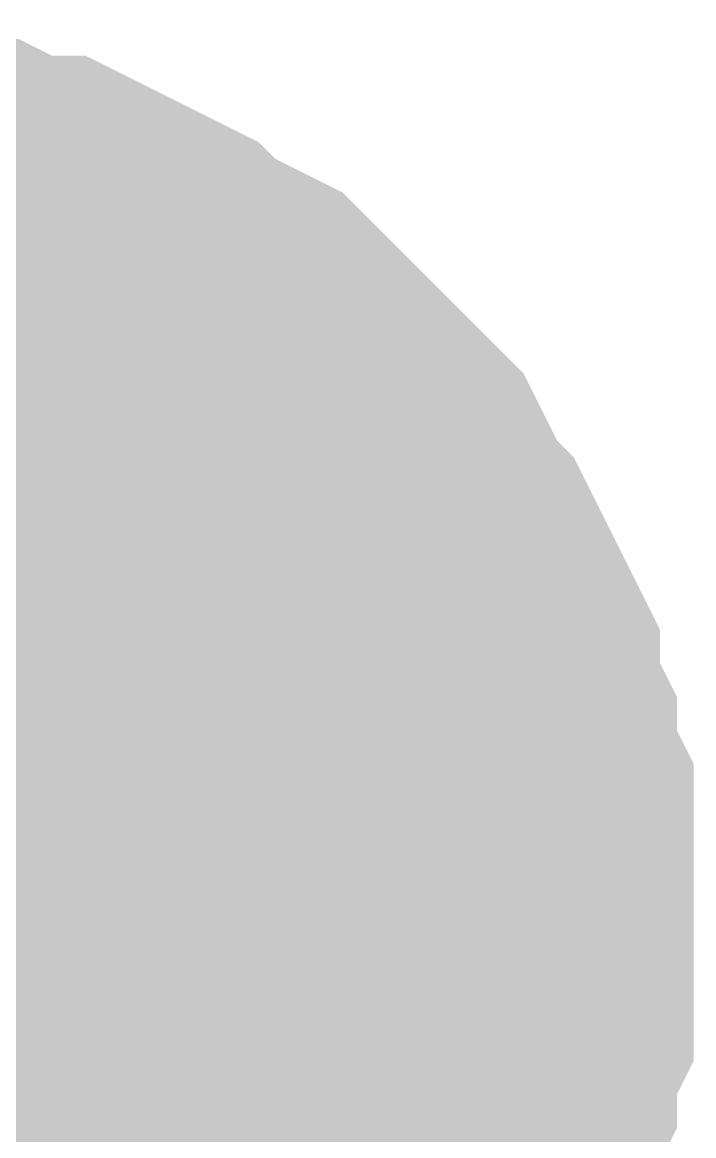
# Model space of a CAD drawing. Header units: inches. Extents: x 0 to 569, y 0 to 432.
# Drawn here: x 53.505 to 54.001, y 119.208 to 120.031 of the extents above; entities that cross this region are included whole.
import ezdxf

# ---------------------------------------------------------------- set-up
doc = ezdxf.new("R2010")
doc.units = ezdxf.units.IN
doc.layers.add('Sheet', color=255, linetype='Continuous')

msp = doc.modelspace()

# ---------------------------------------------------------------- linework, layer by layer
at = {"layer": 'Sheet'}
for points in [[(53.34248, 119.88105, 0.29972, 0.29972, 0), (53.36729, 119.88105, 0.29972, 0.29972, 0), (53.39209, 119.88105, 0.29972, 0.29972, 0), (53.41689, 119.88105, 0.29972, 0.29972, 0), (53.4417, 119.86865, 0.29972, 0.29972, 0), (53.4665, 119.86865, 0.29972, 0.29972, 0), (53.49131, 119.85625, 0.29972, 0.29972, 0), (53.51611, 119.85625, 0.29972, 0.29972, 0), (53.54092, 119.84385, 0.29972, 0.29972, 0), (53.56572, 119.83145, 0.29972, 0.29972, 0), (53.59053, 119.81904, 0.29972, 0.29972, 0), (53.60293, 119.80664, 0.29972, 0.29972, 0), (53.62773, 119.79424, 0.29972, 0.29972, 0), (53.65254, 119.78184, 0.29972, 0.29972, 0), (53.66494, 119.76943, 0.29972, 0.29972, 0), (53.68975, 119.74463, 0.29972, 0.29972, 0), (53.70215, 119.73223, 0.29972, 0.29972, 0), (53.71455, 119.71982, 0.29972, 0.29972, 0), (53.73936, 119.69502, 0.29972, 0.29972, 0), (53.75176, 119.68262, 0.29972, 0.29972, 0), (53.76416, 119.65781, 0.29972, 0.29972, 0), (53.77656, 119.63301, 0.29972, 0.29972, 0), (53.78896, 119.62061, 0.29972, 0.29972, 0), (53.80137, 119.5958, 0.29972, 0.29972, 0), (53.81377, 119.571, 0.29972, 0.29972, 0), (53.82617, 119.54619, 0.29972, 0.29972, 0), (53.82617, 119.52139, 0.29972, 0.29972, 0), (53.83857, 119.49658, 0.29972, 0.29972, 0), (53.83857, 119.47178, 0.29972, 0.29972, 0), (53.85098, 119.44697, 0.29972, 0.29972, 0), (53.85098, 119.42217, 0.29972, 0.29972, 0), (53.85098, 119.39736, 0.29972, 0.29972, 0), (53.85098, 119.37256, 0.29972, 0.29972, 0)], [(53.34248, 119.88105, 0.29972, 0.29972, 0), (53.36729, 119.88105, 0.29972, 0.29972, 0), (53.39209, 119.88105, 0.29972, 0.29972, 0), (53.41689, 119.88105, 0.29972, 0.29972, 0), (53.4417, 119.86865, 0.29972, 0.29972, 0), (53.4665, 119.86865, 0.29972, 0.29972, 0), (53.49131, 119.85625, 0.29972, 0.29972, 0), (53.51611, 119.85625, 0.29972, 0.29972, 0), (53.54092, 119.84385, 0.29972, 0.29972, 0), (53.56572, 119.83145, 0.29972, 0.29972, 0), (53.59053, 119.81904, 0.29972, 0.29972, 0), (53.60293, 119.80664, 0.29972, 0.29972, 0), (53.62773, 119.79424, 0.29972, 0.29972, 0), (53.65254, 119.78184, 0.29972, 0.29972, 0), (53.66494, 119.76943, 0.29972, 0.29972, 0), (53.68975, 119.74463, 0.29972, 0.29972, 0), (53.70215, 119.73223, 0.29972, 0.29972, 0), (53.71455, 119.71982, 0.29972, 0.29972, 0), (53.73936, 119.69502, 0.29972, 0.29972, 0), (53.75176, 119.68262, 0.29972, 0.29972, 0), (53.76416, 119.65781, 0.29972, 0.29972, 0), (53.77656, 119.63301, 0.29972, 0.29972, 0), (53.78896, 119.62061, 0.29972, 0.29972, 0), (53.80137, 119.5958, 0.29972, 0.29972, 0), (53.81377, 119.571, 0.29972, 0.29972, 0), (53.82617, 119.54619, 0.29972, 0.29972, 0), (53.82617, 119.52139, 0.29972, 0.29972, 0), (53.83857, 119.49658, 0.29972, 0.29972, 0), (53.83857, 119.47178, 0.29972, 0.29972, 0), (53.85098, 119.44697, 0.29972, 0.29972, 0), (53.85098, 119.42217, 0.29972, 0.29972, 0), (53.85098, 119.39736, 0.29972, 0.29972, 0), (53.85098, 119.37256, 0.29972, 0.29972, 0)], [(53.34248, 119.88105, 0.29972, 0.29972, 0), (53.36729, 119.88105, 0.29972, 0.29972, 0), (53.39209, 119.88105, 0.29972, 0.29972, 0), (53.41689, 119.88105, 0.29972, 0.29972, 0), (53.4417, 119.86865, 0.29972, 0.29972, 0), (53.4665, 119.86865, 0.29972, 0.29972, 0), (53.49131, 119.85625, 0.29972, 0.29972, 0), (53.51611, 119.85625, 0.29972, 0.29972, 0), (53.54092, 119.84385, 0.29972, 0.29972, 0), (53.56572, 119.83145, 0.29972, 0.29972, 0), (53.59053, 119.81904, 0.29972, 0.29972, 0), (53.60293, 119.80664, 0.29972, 0.29972, 0), (53.62773, 119.79424, 0.29972, 0.29972, 0), (53.65254, 119.78184, 0.29972, 0.29972, 0), (53.66494, 119.76943, 0.29972, 0.29972, 0), (53.68975, 119.74463, 0.29972, 0.29972, 0), (53.70215, 119.73223, 0.29972, 0.29972, 0), (53.71455, 119.71982, 0.29972, 0.29972, 0), (53.73936, 119.69502, 0.29972, 0.29972, 0), (53.75176, 119.68262, 0.29972, 0.29972, 0), (53.76416, 119.65781, 0.29972, 0.29972, 0), (53.77656, 119.63301, 0.29972, 0.29972, 0), (53.78896, 119.62061, 0.29972, 0.29972, 0), (53.80137, 119.5958, 0.29972, 0.29972, 0), (53.81377, 119.571, 0.29972, 0.29972, 0), (53.82617, 119.54619, 0.29972, 0.29972, 0), (53.82617, 119.52139, 0.29972, 0.29972, 0), (53.83857, 119.49658, 0.29972, 0.29972, 0), (53.83857, 119.47178, 0.29972, 0.29972, 0), (53.85098, 119.44697, 0.29972, 0.29972, 0), (53.85098, 119.42217, 0.29972, 0.29972, 0), (53.85098, 119.39736, 0.29972, 0.29972, 0), (53.85098, 119.37256, 0.29972, 0.29972, 0)], [(53.34248, 119.88105, 0.29972, 0.29972, 0), (53.36729, 119.88105, 0.29972, 0.29972, 0), (53.39209, 119.88105, 0.29972, 0.29972, 0), (53.41689, 119.88105, 0.29972, 0.29972, 0), (53.4417, 119.86865, 0.29972, 0.29972, 0), (53.4665, 119.86865, 0.29972, 0.29972, 0), (53.49131, 119.85625, 0.29972, 0.29972, 0), (53.51611, 119.85625, 0.29972, 0.29972, 0), (53.54092, 119.84385, 0.29972, 0.29972, 0), (53.56572, 119.83145, 0.29972, 0.29972, 0), (53.59053, 119.81904, 0.29972, 0.29972, 0), (53.60293, 119.80664, 0.29972, 0.29972, 0), (53.62773, 119.79424, 0.29972, 0.29972, 0), (53.65254, 119.78184, 0.29972, 0.29972, 0), (53.66494, 119.76943, 0.29972, 0.29972, 0), (53.68975, 119.74463, 0.29972, 0.29972, 0), (53.70215, 119.73223, 0.29972, 0.29972, 0), (53.71455, 119.71982, 0.29972, 0.29972, 0), (53.73936, 119.69502, 0.29972, 0.29972, 0), (53.75176, 119.68262, 0.29972, 0.29972, 0), (53.76416, 119.65781, 0.29972, 0.29972, 0), (53.77656, 119.63301, 0.29972, 0.29972, 0), (53.78896, 119.62061, 0.29972, 0.29972, 0), (53.80137, 119.5958, 0.29972, 0.29972, 0), (53.81377, 119.571, 0.29972, 0.29972, 0), (53.82617, 119.54619, 0.29972, 0.29972, 0), (53.82617, 119.52139, 0.29972, 0.29972, 0), (53.83857, 119.49658, 0.29972, 0.29972, 0), (53.83857, 119.47178, 0.29972, 0.29972, 0), (53.85098, 119.44697, 0.29972, 0.29972, 0), (53.85098, 119.42217, 0.29972, 0.29972, 0), (53.85098, 119.39736, 0.29972, 0.29972, 0), (53.85098, 119.37256, 0.29972, 0.29972, 0)], [(53.34248, 119.88105, 0.29972, 0.29972, 0), (53.36729, 119.88105, 0.29972, 0.29972, 0), (53.39209, 119.88105, 0.29972, 0.29972, 0), (53.41689, 119.88105, 0.29972, 0.29972, 0), (53.4417, 119.86865, 0.29972, 0.29972, 0), (53.4665, 119.86865, 0.29972, 0.29972, 0), (53.49131, 119.85625, 0.29972, 0.29972, 0), (53.51611, 119.85625, 0.29972, 0.29972, 0), (53.54092, 119.84385, 0.29972, 0.29972, 0), (53.56572, 119.83145, 0.29972, 0.29972, 0), (53.59053, 119.81904, 0.29972, 0.29972, 0), (53.60293, 119.80664, 0.29972, 0.29972, 0), (53.62773, 119.79424, 0.29972, 0.29972, 0), (53.65254, 119.78184, 0.29972, 0.29972, 0), (53.66494, 119.76943, 0.29972, 0.29972, 0), (53.68975, 119.74463, 0.29972, 0.29972, 0), (53.70215, 119.73223, 0.29972, 0.29972, 0), (53.71455, 119.71982, 0.29972, 0.29972, 0), (53.73936, 119.69502, 0.29972, 0.29972, 0), (53.75176, 119.68262, 0.29972, 0.29972, 0), (53.76416, 119.65781, 0.29972, 0.29972, 0), (53.77656, 119.63301, 0.29972, 0.29972, 0), (53.78896, 119.62061, 0.29972, 0.29972, 0), (53.80137, 119.5958, 0.29972, 0.29972, 0), (53.81377, 119.571, 0.29972, 0.29972, 0), (53.82617, 119.54619, 0.29972, 0.29972, 0), (53.82617, 119.52139, 0.29972, 0.29972, 0), (53.83857, 119.49658, 0.29972, 0.29972, 0), (53.83857, 119.47178, 0.29972, 0.29972, 0), (53.85098, 119.44697, 0.29972, 0.29972, 0), (53.85098, 119.42217, 0.29972, 0.29972, 0), (53.85098, 119.39736, 0.29972, 0.29972, 0), (53.85098, 119.37256, 0.29972, 0.29972, 0)], [(53.34248, 119.88105, 0.29972, 0.29972, 0), (53.36729, 119.88105, 0.29972, 0.29972, 0), (53.39209, 119.88105, 0.29972, 0.29972, 0), (53.41689, 119.88105, 0.29972, 0.29972, 0), (53.4417, 119.86865, 0.29972, 0.29972, 0), (53.4665, 119.86865, 0.29972, 0.29972, 0), (53.49131, 119.85625, 0.29972, 0.29972, 0), (53.51611, 119.85625, 0.29972, 0.29972, 0), (53.54092, 119.84385, 0.29972, 0.29972, 0), (53.56572, 119.83145, 0.29972, 0.29972, 0), (53.59053, 119.81904, 0.29972, 0.29972, 0), (53.60293, 119.80664, 0.29972, 0.29972, 0), (53.62773, 119.79424, 0.29972, 0.29972, 0), (53.65254, 119.78184, 0.29972, 0.29972, 0), (53.66494, 119.76943, 0.29972, 0.29972, 0), (53.68975, 119.74463, 0.29972, 0.29972, 0), (53.70215, 119.73223, 0.29972, 0.29972, 0), (53.71455, 119.71982, 0.29972, 0.29972, 0), (53.73936, 119.69502, 0.29972, 0.29972, 0), (53.75176, 119.68262, 0.29972, 0.29972, 0), (53.76416, 119.65781, 0.29972, 0.29972, 0), (53.77656, 119.63301, 0.29972, 0.29972, 0), (53.78896, 119.62061, 0.29972, 0.29972, 0), (53.80137, 119.5958, 0.29972, 0.29972, 0), (53.81377, 119.571, 0.29972, 0.29972, 0), (53.82617, 119.54619, 0.29972, 0.29972, 0), (53.82617, 119.52139, 0.29972, 0.29972, 0), (53.83857, 119.49658, 0.29972, 0.29972, 0), (53.83857, 119.47178, 0.29972, 0.29972, 0), (53.85098, 119.44697, 0.29972, 0.29972, 0), (53.85098, 119.42217, 0.29972, 0.29972, 0), (53.85098, 119.39736, 0.29972, 0.29972, 0), (53.85098, 119.37256, 0.29972, 0.29972, 0)], [(53.34248, 119.88105, 0.29972, 0.29972, 0), (53.36729, 119.88105, 0.29972, 0.29972, 0), (53.39209, 119.88105, 0.29972, 0.29972, 0), (53.41689, 119.88105, 0.29972, 0.29972, 0), (53.4417, 119.86865, 0.29972, 0.29972, 0), (53.4665, 119.86865, 0.29972, 0.29972, 0), (53.49131, 119.85625, 0.29972, 0.29972, 0), (53.51611, 119.85625, 0.29972, 0.29972, 0), (53.54092, 119.84385, 0.29972, 0.29972, 0), (53.56572, 119.83145, 0.29972, 0.29972, 0), (53.59053, 119.81904, 0.29972, 0.29972, 0), (53.60293, 119.80664, 0.29972, 0.29972, 0), (53.62773, 119.79424, 0.29972, 0.29972, 0), (53.65254, 119.78184, 0.29972, 0.29972, 0), (53.66494, 119.76943, 0.29972, 0.29972, 0), (53.68975, 119.74463, 0.29972, 0.29972, 0), (53.70215, 119.73223, 0.29972, 0.29972, 0), (53.71455, 119.71982, 0.29972, 0.29972, 0), (53.73936, 119.69502, 0.29972, 0.29972, 0), (53.75176, 119.68262, 0.29972, 0.29972, 0), (53.76416, 119.65781, 0.29972, 0.29972, 0), (53.77656, 119.63301, 0.29972, 0.29972, 0), (53.78896, 119.62061, 0.29972, 0.29972, 0), (53.80137, 119.5958, 0.29972, 0.29972, 0), (53.81377, 119.571, 0.29972, 0.29972, 0), (53.82617, 119.54619, 0.29972, 0.29972, 0), (53.82617, 119.52139, 0.29972, 0.29972, 0), (53.83857, 119.49658, 0.29972, 0.29972, 0), (53.83857, 119.47178, 0.29972, 0.29972, 0), (53.85098, 119.44697, 0.29972, 0.29972, 0), (53.85098, 119.42217, 0.29972, 0.29972, 0), (53.85098, 119.39736, 0.29972, 0.29972, 0), (53.85098, 119.37256, 0.29972, 0.29972, 0)], [(53.4417, 119.86865, 0.09906, 0.09906, 0), (53.4665, 119.86865, 0.09906, 0.09906, 0), (53.49131, 119.85625, 0.09906, 0.09906, 0), (53.51611, 119.85625, 0.09906, 0.09906, 0), (53.54092, 119.84385, 0.09906, 0.09906, 0), (53.56572, 119.83145, 0.09906, 0.09906, 0), (53.59053, 119.81904, 0.09906, 0.09906, 0), (53.60293, 119.80664, 0.09906, 0.09906, 0), (53.62773, 119.79424, 0.09906, 0.09906, 0), (53.65254, 119.78184, 0.09906, 0.09906, 0), (53.66494, 119.76943, 0.09906, 0.09906, 0), (53.68975, 119.74463, 0.09906, 0.09906, 0), (53.70215, 119.73223, 0.09906, 0.09906, 0), (53.71455, 119.71982, 0.09906, 0.09906, 0), (53.73936, 119.69502, 0.09906, 0.09906, 0), (53.75176, 119.68262, 0.09906, 0.09906, 0), (53.76416, 119.65781, 0.09906, 0.09906, 0), (53.77656, 119.63301, 0.09906, 0.09906, 0), (53.78896, 119.62061, 0.09906, 0.09906, 0), (53.80137, 119.5958, 0.09906, 0.09906, 0), (53.81377, 119.571, 0.09906, 0.09906, 0), (53.82617, 119.54619, 0.09906, 0.09906, 0), (53.82617, 119.52139, 0.09906, 0.09906, 0), (53.83857, 119.49658, 0.09906, 0.09906, 0), (53.83857, 119.47178, 0.09906, 0.09906, 0), (53.85098, 119.44697, 0.09906, 0.09906, 0), (53.85098, 119.42217, 0.09906, 0.09906, 0), (53.85098, 119.39736, 0.09906, 0.09906, 0), (53.85098, 119.37256, 0.09906, 0.09906, 0)], [(53.4417, 119.86865, 0.09906, 0.09906, 0), (53.4665, 119.86865, 0.09906, 0.09906, 0), (53.49131, 119.85625, 0.09906, 0.09906, 0), (53.51611, 119.85625, 0.09906, 0.09906, 0), (53.54092, 119.84385, 0.09906, 0.09906, 0), (53.56572, 119.83145, 0.09906, 0.09906, 0), (53.59053, 119.81904, 0.09906, 0.09906, 0), (53.60293, 119.80664, 0.09906, 0.09906, 0), (53.62773, 119.79424, 0.09906, 0.09906, 0), (53.65254, 119.78184, 0.09906, 0.09906, 0), (53.66494, 119.76943, 0.09906, 0.09906, 0), (53.68975, 119.74463, 0.09906, 0.09906, 0), (53.70215, 119.73223, 0.09906, 0.09906, 0), (53.71455, 119.71982, 0.09906, 0.09906, 0), (53.73936, 119.69502, 0.09906, 0.09906, 0), (53.75176, 119.68262, 0.09906, 0.09906, 0), (53.76416, 119.65781, 0.09906, 0.09906, 0), (53.77656, 119.63301, 0.09906, 0.09906, 0), (53.78896, 119.62061, 0.09906, 0.09906, 0), (53.80137, 119.5958, 0.09906, 0.09906, 0), (53.81377, 119.571, 0.09906, 0.09906, 0), (53.82617, 119.54619, 0.09906, 0.09906, 0), (53.82617, 119.52139, 0.09906, 0.09906, 0), (53.83857, 119.49658, 0.09906, 0.09906, 0), (53.83857, 119.47178, 0.09906, 0.09906, 0), (53.85098, 119.44697, 0.09906, 0.09906, 0), (53.85098, 119.42217, 0.09906, 0.09906, 0), (53.85098, 119.39736, 0.09906, 0.09906, 0), (53.85098, 119.37256, 0.09906, 0.09906, 0)], [(53.4417, 119.86865, 0.09906, 0.09906, 0), (53.4665, 119.86865, 0.09906, 0.09906, 0), (53.49131, 119.85625, 0.09906, 0.09906, 0), (53.51611, 119.85625, 0.09906, 0.09906, 0), (53.54092, 119.84385, 0.09906, 0.09906, 0), (53.56572, 119.83145, 0.09906, 0.09906, 0), (53.59053, 119.81904, 0.09906, 0.09906, 0), (53.60293, 119.80664, 0.09906, 0.09906, 0), (53.62773, 119.79424, 0.09906, 0.09906, 0), (53.65254, 119.78184, 0.09906, 0.09906, 0), (53.66494, 119.76943, 0.09906, 0.09906, 0), (53.68975, 119.74463, 0.09906, 0.09906, 0), (53.70215, 119.73223, 0.09906, 0.09906, 0), (53.71455, 119.71982, 0.09906, 0.09906, 0), (53.73936, 119.69502, 0.09906, 0.09906, 0), (53.75176, 119.68262, 0.09906, 0.09906, 0), (53.76416, 119.65781, 0.09906, 0.09906, 0), (53.77656, 119.63301, 0.09906, 0.09906, 0), (53.78896, 119.62061, 0.09906, 0.09906, 0), (53.80137, 119.5958, 0.09906, 0.09906, 0), (53.81377, 119.571, 0.09906, 0.09906, 0), (53.82617, 119.54619, 0.09906, 0.09906, 0), (53.82617, 119.52139, 0.09906, 0.09906, 0), (53.83857, 119.49658, 0.09906, 0.09906, 0), (53.83857, 119.47178, 0.09906, 0.09906, 0), (53.85098, 119.44697, 0.09906, 0.09906, 0), (53.85098, 119.42217, 0.09906, 0.09906, 0), (53.85098, 119.39736, 0.09906, 0.09906, 0), (53.85098, 119.37256, 0.09906, 0.09906, 0)], [(53.4417, 119.86865, 0.09906, 0.09906, 0), (53.4665, 119.86865, 0.09906, 0.09906, 0), (53.49131, 119.85625, 0.09906, 0.09906, 0), (53.51611, 119.85625, 0.09906, 0.09906, 0), (53.54092, 119.84385, 0.09906, 0.09906, 0), (53.56572, 119.83145, 0.09906, 0.09906, 0), (53.59053, 119.81904, 0.09906, 0.09906, 0), (53.60293, 119.80664, 0.09906, 0.09906, 0), (53.62773, 119.79424, 0.09906, 0.09906, 0), (53.65254, 119.78184, 0.09906, 0.09906, 0), (53.66494, 119.76943, 0.09906, 0.09906, 0), (53.68975, 119.74463, 0.09906, 0.09906, 0), (53.70215, 119.73223, 0.09906, 0.09906, 0), (53.71455, 119.71982, 0.09906, 0.09906, 0), (53.73936, 119.69502, 0.09906, 0.09906, 0), (53.75176, 119.68262, 0.09906, 0.09906, 0), (53.76416, 119.65781, 0.09906, 0.09906, 0), (53.77656, 119.63301, 0.09906, 0.09906, 0), (53.78896, 119.62061, 0.09906, 0.09906, 0), (53.80137, 119.5958, 0.09906, 0.09906, 0), (53.81377, 119.571, 0.09906, 0.09906, 0), (53.82617, 119.54619, 0.09906, 0.09906, 0), (53.82617, 119.52139, 0.09906, 0.09906, 0), (53.83857, 119.49658, 0.09906, 0.09906, 0), (53.83857, 119.47178, 0.09906, 0.09906, 0), (53.85098, 119.44697, 0.09906, 0.09906, 0), (53.85098, 119.42217, 0.09906, 0.09906, 0), (53.85098, 119.39736, 0.09906, 0.09906, 0), (53.85098, 119.37256, 0.09906, 0.09906, 0)], [(53.4417, 119.86865, 0.09906, 0.09906, 0), (53.4665, 119.86865, 0.09906, 0.09906, 0), (53.49131, 119.85625, 0.09906, 0.09906, 0), (53.51611, 119.85625, 0.09906, 0.09906, 0), (53.54092, 119.84385, 0.09906, 0.09906, 0), (53.56572, 119.83145, 0.09906, 0.09906, 0), (53.59053, 119.81904, 0.09906, 0.09906, 0), (53.60293, 119.80664, 0.09906, 0.09906, 0), (53.62773, 119.79424, 0.09906, 0.09906, 0), (53.65254, 119.78184, 0.09906, 0.09906, 0), (53.66494, 119.76943, 0.09906, 0.09906, 0), (53.68975, 119.74463, 0.09906, 0.09906, 0), (53.70215, 119.73223, 0.09906, 0.09906, 0), (53.71455, 119.71982, 0.09906, 0.09906, 0), (53.73936, 119.69502, 0.09906, 0.09906, 0), (53.75176, 119.68262, 0.09906, 0.09906, 0), (53.76416, 119.65781, 0.09906, 0.09906, 0), (53.77656, 119.63301, 0.09906, 0.09906, 0), (53.78896, 119.62061, 0.09906, 0.09906, 0), (53.80137, 119.5958, 0.09906, 0.09906, 0), (53.81377, 119.571, 0.09906, 0.09906, 0), (53.82617, 119.54619, 0.09906, 0.09906, 0), (53.82617, 119.52139, 0.09906, 0.09906, 0), (53.83857, 119.49658, 0.09906, 0.09906, 0), (53.83857, 119.47178, 0.09906, 0.09906, 0), (53.85098, 119.44697, 0.09906, 0.09906, 0), (53.85098, 119.42217, 0.09906, 0.09906, 0), (53.85098, 119.39736, 0.09906, 0.09906, 0), (53.85098, 119.37256, 0.09906, 0.09906, 0)], [(53.4417, 119.86865, 0.09906, 0.09906, 0), (53.4665, 119.86865, 0.09906, 0.09906, 0), (53.49131, 119.85625, 0.09906, 0.09906, 0), (53.51611, 119.85625, 0.09906, 0.09906, 0), (53.54092, 119.84385, 0.09906, 0.09906, 0), (53.56572, 119.83145, 0.09906, 0.09906, 0), (53.59053, 119.81904, 0.09906, 0.09906, 0), (53.60293, 119.80664, 0.09906, 0.09906, 0), (53.62773, 119.79424, 0.09906, 0.09906, 0), (53.65254, 119.78184, 0.09906, 0.09906, 0), (53.66494, 119.76943, 0.09906, 0.09906, 0), (53.68975, 119.74463, 0.09906, 0.09906, 0), (53.70215, 119.73223, 0.09906, 0.09906, 0), (53.71455, 119.71982, 0.09906, 0.09906, 0), (53.73936, 119.69502, 0.09906, 0.09906, 0), (53.75176, 119.68262, 0.09906, 0.09906, 0), (53.76416, 119.65781, 0.09906, 0.09906, 0), (53.77656, 119.63301, 0.09906, 0.09906, 0), (53.78896, 119.62061, 0.09906, 0.09906, 0), (53.80137, 119.5958, 0.09906, 0.09906, 0), (53.81377, 119.571, 0.09906, 0.09906, 0), (53.82617, 119.54619, 0.09906, 0.09906, 0), (53.82617, 119.52139, 0.09906, 0.09906, 0), (53.83857, 119.49658, 0.09906, 0.09906, 0), (53.83857, 119.47178, 0.09906, 0.09906, 0), (53.85098, 119.44697, 0.09906, 0.09906, 0), (53.85098, 119.42217, 0.09906, 0.09906, 0), (53.85098, 119.39736, 0.09906, 0.09906, 0), (53.85098, 119.37256, 0.09906, 0.09906, 0)], [(53.4417, 119.86865, 0.09906, 0.09906, 0), (53.4665, 119.86865, 0.09906, 0.09906, 0), (53.49131, 119.85625, 0.09906, 0.09906, 0), (53.51611, 119.85625, 0.09906, 0.09906, 0), (53.54092, 119.84385, 0.09906, 0.09906, 0), (53.56572, 119.83145, 0.09906, 0.09906, 0), (53.59053, 119.81904, 0.09906, 0.09906, 0), (53.60293, 119.80664, 0.09906, 0.09906, 0), (53.62773, 119.79424, 0.09906, 0.09906, 0), (53.65254, 119.78184, 0.09906, 0.09906, 0), (53.66494, 119.76943, 0.09906, 0.09906, 0), (53.68975, 119.74463, 0.09906, 0.09906, 0), (53.70215, 119.73223, 0.09906, 0.09906, 0), (53.71455, 119.71982, 0.09906, 0.09906, 0), (53.73936, 119.69502, 0.09906, 0.09906, 0), (53.75176, 119.68262, 0.09906, 0.09906, 0), (53.76416, 119.65781, 0.09906, 0.09906, 0), (53.77656, 119.63301, 0.09906, 0.09906, 0), (53.78896, 119.62061, 0.09906, 0.09906, 0), (53.80137, 119.5958, 0.09906, 0.09906, 0), (53.81377, 119.571, 0.09906, 0.09906, 0), (53.82617, 119.54619, 0.09906, 0.09906, 0), (53.82617, 119.52139, 0.09906, 0.09906, 0), (53.83857, 119.49658, 0.09906, 0.09906, 0), (53.83857, 119.47178, 0.09906, 0.09906, 0), (53.85098, 119.44697, 0.09906, 0.09906, 0), (53.85098, 119.42217, 0.09906, 0.09906, 0), (53.85098, 119.39736, 0.09906, 0.09906, 0), (53.85098, 119.37256, 0.09906, 0.09906, 0)], [(53.85098, 119.37256, 0.29972, 0.29972, 0), (53.85098, 119.34775, 0.29972, 0.29972, 0), (53.85098, 119.32295, 0.29972, 0.29972, 0), (53.85098, 119.29814, 0.29972, 0.29972, 0), (53.83857, 119.27334, 0.29972, 0.29972, 0), (53.83857, 119.24854, 0.29972, 0.29972, 0), (53.82617, 119.22373, 0.29972, 0.29972, 0), (53.82617, 119.19893, 0.29972, 0.29972, 0), (53.81377, 119.17412, 0.29972, 0.29972, 0), (53.80137, 119.16172, 0.29972, 0.29972, 0), (53.78896, 119.13691, 0.29972, 0.29972, 0), (53.77656, 119.11211, 0.29972, 0.29972, 0), (53.76416, 119.0873, 0.29972, 0.29972, 0), (53.75176, 119.0749, 0.29972, 0.29972, 0), (53.73936, 119.0501, 0.29972, 0.29972, 0)], [(53.85098, 119.37256, 0.29972, 0.29972, 0), (53.85098, 119.34775, 0.29972, 0.29972, 0), (53.85098, 119.32295, 0.29972, 0.29972, 0), (53.85098, 119.29814, 0.29972, 0.29972, 0), (53.83857, 119.27334, 0.29972, 0.29972, 0), (53.83857, 119.24854, 0.29972, 0.29972, 0), (53.82617, 119.22373, 0.29972, 0.29972, 0), (53.82617, 119.19893, 0.29972, 0.29972, 0), (53.81377, 119.17412, 0.29972, 0.29972, 0), (53.80137, 119.16172, 0.29972, 0.29972, 0), (53.78896, 119.13691, 0.29972, 0.29972, 0), (53.77656, 119.11211, 0.29972, 0.29972, 0), (53.76416, 119.0873, 0.29972, 0.29972, 0), (53.75176, 119.0749, 0.29972, 0.29972, 0), (53.73936, 119.0501, 0.29972, 0.29972, 0)], [(53.85098, 119.37256, 0.29972, 0.29972, 0), (53.85098, 119.34775, 0.29972, 0.29972, 0), (53.85098, 119.32295, 0.29972, 0.29972, 0), (53.85098, 119.29814, 0.29972, 0.29972, 0), (53.83857, 119.27334, 0.29972, 0.29972, 0), (53.83857, 119.24854, 0.29972, 0.29972, 0), (53.82617, 119.22373, 0.29972, 0.29972, 0), (53.82617, 119.19893, 0.29972, 0.29972, 0), (53.81377, 119.17412, 0.29972, 0.29972, 0), (53.80137, 119.16172, 0.29972, 0.29972, 0), (53.78896, 119.13691, 0.29972, 0.29972, 0), (53.77656, 119.11211, 0.29972, 0.29972, 0), (53.76416, 119.0873, 0.29972, 0.29972, 0), (53.75176, 119.0749, 0.29972, 0.29972, 0), (53.73936, 119.0501, 0.29972, 0.29972, 0)], [(53.85098, 119.37256, 0.29972, 0.29972, 0), (53.85098, 119.34775, 0.29972, 0.29972, 0), (53.85098, 119.32295, 0.29972, 0.29972, 0), (53.85098, 119.29814, 0.29972, 0.29972, 0), (53.83857, 119.27334, 0.29972, 0.29972, 0), (53.83857, 119.24854, 0.29972, 0.29972, 0), (53.82617, 119.22373, 0.29972, 0.29972, 0), (53.82617, 119.19893, 0.29972, 0.29972, 0), (53.81377, 119.17412, 0.29972, 0.29972, 0), (53.80137, 119.16172, 0.29972, 0.29972, 0), (53.78896, 119.13691, 0.29972, 0.29972, 0), (53.77656, 119.11211, 0.29972, 0.29972, 0), (53.76416, 119.0873, 0.29972, 0.29972, 0), (53.75176, 119.0749, 0.29972, 0.29972, 0), (53.73936, 119.0501, 0.29972, 0.29972, 0)], [(53.85098, 119.37256, 0.29972, 0.29972, 0), (53.85098, 119.34775, 0.29972, 0.29972, 0), (53.85098, 119.32295, 0.29972, 0.29972, 0), (53.85098, 119.29814, 0.29972, 0.29972, 0), (53.83857, 119.27334, 0.29972, 0.29972, 0), (53.83857, 119.24854, 0.29972, 0.29972, 0), (53.82617, 119.22373, 0.29972, 0.29972, 0), (53.82617, 119.19893, 0.29972, 0.29972, 0), (53.81377, 119.17412, 0.29972, 0.29972, 0), (53.80137, 119.16172, 0.29972, 0.29972, 0), (53.78896, 119.13691, 0.29972, 0.29972, 0), (53.77656, 119.11211, 0.29972, 0.29972, 0), (53.76416, 119.0873, 0.29972, 0.29972, 0), (53.75176, 119.0749, 0.29972, 0.29972, 0), (53.73936, 119.0501, 0.29972, 0.29972, 0)], [(53.85098, 119.37256, 0.29972, 0.29972, 0), (53.85098, 119.34775, 0.29972, 0.29972, 0), (53.85098, 119.32295, 0.29972, 0.29972, 0), (53.85098, 119.29814, 0.29972, 0.29972, 0), (53.83857, 119.27334, 0.29972, 0.29972, 0), (53.83857, 119.24854, 0.29972, 0.29972, 0), (53.82617, 119.22373, 0.29972, 0.29972, 0), (53.82617, 119.19893, 0.29972, 0.29972, 0), (53.81377, 119.17412, 0.29972, 0.29972, 0), (53.80137, 119.16172, 0.29972, 0.29972, 0), (53.78896, 119.13691, 0.29972, 0.29972, 0), (53.77656, 119.11211, 0.29972, 0.29972, 0), (53.76416, 119.0873, 0.29972, 0.29972, 0), (53.75176, 119.0749, 0.29972, 0.29972, 0), (53.73936, 119.0501, 0.29972, 0.29972, 0)], [(53.85098, 119.37256, 0.29972, 0.29972, 0), (53.85098, 119.34775, 0.29972, 0.29972, 0), (53.85098, 119.32295, 0.29972, 0.29972, 0), (53.85098, 119.29814, 0.29972, 0.29972, 0), (53.83857, 119.27334, 0.29972, 0.29972, 0), (53.83857, 119.24854, 0.29972, 0.29972, 0), (53.82617, 119.22373, 0.29972, 0.29972, 0), (53.82617, 119.19893, 0.29972, 0.29972, 0), (53.81377, 119.17412, 0.29972, 0.29972, 0), (53.80137, 119.16172, 0.29972, 0.29972, 0), (53.78896, 119.13691, 0.29972, 0.29972, 0), (53.77656, 119.11211, 0.29972, 0.29972, 0), (53.76416, 119.0873, 0.29972, 0.29972, 0), (53.75176, 119.0749, 0.29972, 0.29972, 0), (53.73936, 119.0501, 0.29972, 0.29972, 0)], [(53.85098, 119.37256, 0.29972, 0.29972, 0), (53.85098, 119.37256, 0.29972, 0.29972, 0), (53.85098, 119.37256, 0.29972, 0.29972, 0), (53.85098, 119.37256, 0.29972, 0.29972, 0), (53.85098, 119.37256, 0.29972, 0.29972, 0), (53.85098, 119.37256, 0.29972, 0.29972, 0), (53.85098, 119.37256, 0.29972, 0.29972, 0), (53.85098, 119.37256, 0.29972, 0.29972, 0), (53.85098, 119.37256, 0.29972, 0.29972, 0), (53.85098, 119.37256, 0.29972, 0.29972, 0), (53.85098, 119.37256, 0.29972, 0.29972, 0), (53.85098, 119.37256, 0.29972, 0.29972, 0), (53.85098, 119.37256, 0.29972, 0.29972, 0), (53.85098, 119.37256, 0.29972, 0.29972, 0), (53.85098, 119.37256, 0.29972, 0.29972, 0), (53.85098, 119.37256, 0.29972, 0.29972, 0), (53.85098, 119.37256, 0.29972, 0.29972, 0), (53.85098, 119.37256, 0.29972, 0.29972, 0), (53.85098, 119.37256, 0.29972, 0.29972, 0), (53.85098, 119.37256, 0.29972, 0.29972, 0), (53.85098, 119.37256, 0.29972, 0.29972, 0), (53.85098, 119.37256, 0.29972, 0.29972, 0), (53.85098, 119.37256, 0.29972, 0.29972, 0), (53.85098, 119.37256, 0.29972, 0.29972, 0), (53.85098, 119.37256, 0.29972, 0.29972, 0), (53.85098, 119.37256, 0.29972, 0.29972, 0), (53.85098, 119.37256, 0.29972, 0.29972, 0), (53.85098, 119.37256, 0.29972, 0.29972, 0), (53.85098, 119.37256, 0.29972, 0.29972, 0), (53.85098, 119.37256, 0.29972, 0.29972, 0), (53.85098, 119.37256, 0.29972, 0.29972, 0), (53.85098, 119.37256, 0.29972, 0.29972, 0), (53.85098, 119.37256, 0.29972, 0.29972, 0)], [(53.85098, 119.37256, 0.29972, 0.29972, 0), (53.85098, 119.37256, 0.29972, 0.29972, 0)], [(53.85098, 119.37256, 0.29972, 0.29972, 0), (53.85098, 119.37256, 0.29972, 0.29972, 0), (53.85098, 119.37256, 0.29972, 0.29972, 0), (53.85098, 119.37256, 0.29972, 0.29972, 0), (53.85098, 119.37256, 0.29972, 0.29972, 0), (53.85098, 119.37256, 0.29972, 0.29972, 0), (53.85098, 119.37256, 0.29972, 0.29972, 0), (53.85098, 119.37256, 0.29972, 0.29972, 0), (53.85098, 119.37256, 0.29972, 0.29972, 0), (53.85098, 119.37256, 0.29972, 0.29972, 0), (53.85098, 119.37256, 0.29972, 0.29972, 0), (53.85098, 119.37256, 0.29972, 0.29972, 0), (53.85098, 119.37256, 0.29972, 0.29972, 0), (53.85098, 119.37256, 0.29972, 0.29972, 0), (53.85098, 119.37256, 0.29972, 0.29972, 0), (53.85098, 119.37256, 0.29972, 0.29972, 0), (53.85098, 119.37256, 0.29972, 0.29972, 0), (53.85098, 119.37256, 0.29972, 0.29972, 0), (53.85098, 119.37256, 0.29972, 0.29972, 0), (53.85098, 119.37256, 0.29972, 0.29972, 0), (53.85098, 119.37256, 0.29972, 0.29972, 0), (53.85098, 119.37256, 0.29972, 0.29972, 0), (53.85098, 119.37256, 0.29972, 0.29972, 0), (53.85098, 119.37256, 0.29972, 0.29972, 0), (53.85098, 119.37256, 0.29972, 0.29972, 0), (53.85098, 119.37256, 0.29972, 0.29972, 0), (53.85098, 119.37256, 0.29972, 0.29972, 0), (53.85098, 119.37256, 0.29972, 0.29972, 0), (53.85098, 119.37256, 0.29972, 0.29972, 0), (53.85098, 119.37256, 0.29972, 0.29972, 0), (53.85098, 119.37256, 0.29972, 0.29972, 0), (53.85098, 119.37256, 0.29972, 0.29972, 0), (53.85098, 119.37256, 0.29972, 0.29972, 0)], [(53.85098, 119.37256, 0.29972, 0.29972, 0), (53.85098, 119.37256, 0.29972, 0.29972, 0)], [(53.85098, 119.37256, 0.29972, 0.29972, 0), (53.85098, 119.37256, 0.29972, 0.29972, 0), (53.85098, 119.37256, 0.29972, 0.29972, 0), (53.85098, 119.37256, 0.29972, 0.29972, 0), (53.85098, 119.37256, 0.29972, 0.29972, 0), (53.85098, 119.37256, 0.29972, 0.29972, 0), (53.85098, 119.37256, 0.29972, 0.29972, 0), (53.85098, 119.37256, 0.29972, 0.29972, 0), (53.85098, 119.37256, 0.29972, 0.29972, 0), (53.85098, 119.37256, 0.29972, 0.29972, 0), (53.85098, 119.37256, 0.29972, 0.29972, 0), (53.85098, 119.37256, 0.29972, 0.29972, 0), (53.85098, 119.37256, 0.29972, 0.29972, 0), (53.85098, 119.37256, 0.29972, 0.29972, 0), (53.85098, 119.37256, 0.29972, 0.29972, 0), (53.85098, 119.37256, 0.29972, 0.29972, 0), (53.85098, 119.37256, 0.29972, 0.29972, 0), (53.85098, 119.37256, 0.29972, 0.29972, 0), (53.85098, 119.37256, 0.29972, 0.29972, 0), (53.85098, 119.37256, 0.29972, 0.29972, 0), (53.85098, 119.37256, 0.29972, 0.29972, 0), (53.85098, 119.37256, 0.29972, 0.29972, 0), (53.85098, 119.37256, 0.29972, 0.29972, 0), (53.85098, 119.37256, 0.29972, 0.29972, 0), (53.85098, 119.37256, 0.29972, 0.29972, 0), (53.85098, 119.37256, 0.29972, 0.29972, 0), (53.85098, 119.37256, 0.29972, 0.29972, 0), (53.85098, 119.37256, 0.29972, 0.29972, 0), (53.85098, 119.37256, 0.29972, 0.29972, 0), (53.85098, 119.37256, 0.29972, 0.29972, 0), (53.85098, 119.37256, 0.29972, 0.29972, 0), (53.85098, 119.37256, 0.29972, 0.29972, 0), (53.85098, 119.37256, 0.29972, 0.29972, 0)], [(53.85098, 119.37256, 0.29972, 0.29972, 0), (53.85098, 119.37256, 0.29972, 0.29972, 0)], [(53.85098, 119.37256, 0.29972, 0.29972, 0), (53.85098, 119.37256, 0.29972, 0.29972, 0), (53.85098, 119.37256, 0.29972, 0.29972, 0), (53.85098, 119.37256, 0.29972, 0.29972, 0), (53.85098, 119.37256, 0.29972, 0.29972, 0), (53.85098, 119.37256, 0.29972, 0.29972, 0), (53.85098, 119.37256, 0.29972, 0.29972, 0), (53.85098, 119.37256, 0.29972, 0.29972, 0), (53.85098, 119.37256, 0.29972, 0.29972, 0), (53.85098, 119.37256, 0.29972, 0.29972, 0), (53.85098, 119.37256, 0.29972, 0.29972, 0), (53.85098, 119.37256, 0.29972, 0.29972, 0), (53.85098, 119.37256, 0.29972, 0.29972, 0), (53.85098, 119.37256, 0.29972, 0.29972, 0), (53.85098, 119.37256, 0.29972, 0.29972, 0), (53.85098, 119.37256, 0.29972, 0.29972, 0), (53.85098, 119.37256, 0.29972, 0.29972, 0), (53.85098, 119.37256, 0.29972, 0.29972, 0), (53.85098, 119.37256, 0.29972, 0.29972, 0), (53.85098, 119.37256, 0.29972, 0.29972, 0), (53.85098, 119.37256, 0.29972, 0.29972, 0), (53.85098, 119.37256, 0.29972, 0.29972, 0), (53.85098, 119.37256, 0.29972, 0.29972, 0), (53.85098, 119.37256, 0.29972, 0.29972, 0), (53.85098, 119.37256, 0.29972, 0.29972, 0), (53.85098, 119.37256, 0.29972, 0.29972, 0), (53.85098, 119.37256, 0.29972, 0.29972, 0), (53.85098, 119.37256, 0.29972, 0.29972, 0), (53.85098, 119.37256, 0.29972, 0.29972, 0), (53.85098, 119.37256, 0.29972, 0.29972, 0), (53.85098, 119.37256, 0.29972, 0.29972, 0), (53.85098, 119.37256, 0.29972, 0.29972, 0), (53.85098, 119.37256, 0.29972, 0.29972, 0)], [(53.85098, 119.37256, 0.29972, 0.29972, 0), (53.85098, 119.37256, 0.29972, 0.29972, 0)], [(53.85098, 119.37256, 0.29972, 0.29972, 0), (53.85098, 119.37256, 0.29972, 0.29972, 0), (53.85098, 119.37256, 0.29972, 0.29972, 0), (53.85098, 119.37256, 0.29972, 0.29972, 0), (53.85098, 119.37256, 0.29972, 0.29972, 0), (53.85098, 119.37256, 0.29972, 0.29972, 0), (53.85098, 119.37256, 0.29972, 0.29972, 0), (53.85098, 119.37256, 0.29972, 0.29972, 0), (53.85098, 119.37256, 0.29972, 0.29972, 0), (53.85098, 119.37256, 0.29972, 0.29972, 0), (53.85098, 119.37256, 0.29972, 0.29972, 0), (53.85098, 119.37256, 0.29972, 0.29972, 0), (53.85098, 119.37256, 0.29972, 0.29972, 0), (53.85098, 119.37256, 0.29972, 0.29972, 0), (53.85098, 119.37256, 0.29972, 0.29972, 0), (53.85098, 119.37256, 0.29972, 0.29972, 0), (53.85098, 119.37256, 0.29972, 0.29972, 0), (53.85098, 119.37256, 0.29972, 0.29972, 0), (53.85098, 119.37256, 0.29972, 0.29972, 0), (53.85098, 119.37256, 0.29972, 0.29972, 0), (53.85098, 119.37256, 0.29972, 0.29972, 0), (53.85098, 119.37256, 0.29972, 0.29972, 0), (53.85098, 119.37256, 0.29972, 0.29972, 0), (53.85098, 119.37256, 0.29972, 0.29972, 0), (53.85098, 119.37256, 0.29972, 0.29972, 0), (53.85098, 119.37256, 0.29972, 0.29972, 0), (53.85098, 119.37256, 0.29972, 0.29972, 0), (53.85098, 119.37256, 0.29972, 0.29972, 0), (53.85098, 119.37256, 0.29972, 0.29972, 0), (53.85098, 119.37256, 0.29972, 0.29972, 0), (53.85098, 119.37256, 0.29972, 0.29972, 0), (53.85098, 119.37256, 0.29972, 0.29972, 0), (53.85098, 119.37256, 0.29972, 0.29972, 0)], [(53.85098, 119.37256, 0.29972, 0.29972, 0), (53.85098, 119.37256, 0.29972, 0.29972, 0)], [(53.85098, 119.37256, 0.29972, 0.29972, 0), (53.85098, 119.37256, 0.29972, 0.29972, 0), (53.85098, 119.37256, 0.29972, 0.29972, 0), (53.85098, 119.37256, 0.29972, 0.29972, 0), (53.85098, 119.37256, 0.29972, 0.29972, 0), (53.85098, 119.37256, 0.29972, 0.29972, 0), (53.85098, 119.37256, 0.29972, 0.29972, 0), (53.85098, 119.37256, 0.29972, 0.29972, 0), (53.85098, 119.37256, 0.29972, 0.29972, 0), (53.85098, 119.37256, 0.29972, 0.29972, 0), (53.85098, 119.37256, 0.29972, 0.29972, 0), (53.85098, 119.37256, 0.29972, 0.29972, 0), (53.85098, 119.37256, 0.29972, 0.29972, 0), (53.85098, 119.37256, 0.29972, 0.29972, 0), (53.85098, 119.37256, 0.29972, 0.29972, 0), (53.85098, 119.37256, 0.29972, 0.29972, 0), (53.85098, 119.37256, 0.29972, 0.29972, 0), (53.85098, 119.37256, 0.29972, 0.29972, 0), (53.85098, 119.37256, 0.29972, 0.29972, 0), (53.85098, 119.37256, 0.29972, 0.29972, 0), (53.85098, 119.37256, 0.29972, 0.29972, 0), (53.85098, 119.37256, 0.29972, 0.29972, 0), (53.85098, 119.37256, 0.29972, 0.29972, 0), (53.85098, 119.37256, 0.29972, 0.29972, 0), (53.85098, 119.37256, 0.29972, 0.29972, 0), (53.85098, 119.37256, 0.29972, 0.29972, 0), (53.85098, 119.37256, 0.29972, 0.29972, 0), (53.85098, 119.37256, 0.29972, 0.29972, 0), (53.85098, 119.37256, 0.29972, 0.29972, 0), (53.85098, 119.37256, 0.29972, 0.29972, 0), (53.85098, 119.37256, 0.29972, 0.29972, 0), (53.85098, 119.37256, 0.29972, 0.29972, 0), (53.85098, 119.37256, 0.29972, 0.29972, 0)], [(53.85098, 119.37256, 0.29972, 0.29972, 0), (53.85098, 119.37256, 0.29972, 0.29972, 0)], [(53.85098, 119.37256, 0.29972, 0.29972, 0), (53.85098, 119.37256, 0.29972, 0.29972, 0), (53.85098, 119.37256, 0.29972, 0.29972, 0), (53.85098, 119.37256, 0.29972, 0.29972, 0), (53.85098, 119.37256, 0.29972, 0.29972, 0), (53.85098, 119.37256, 0.29972, 0.29972, 0), (53.85098, 119.37256, 0.29972, 0.29972, 0), (53.85098, 119.37256, 0.29972, 0.29972, 0), (53.85098, 119.37256, 0.29972, 0.29972, 0), (53.85098, 119.37256, 0.29972, 0.29972, 0), (53.85098, 119.37256, 0.29972, 0.29972, 0), (53.85098, 119.37256, 0.29972, 0.29972, 0), (53.85098, 119.37256, 0.29972, 0.29972, 0), (53.85098, 119.37256, 0.29972, 0.29972, 0), (53.85098, 119.37256, 0.29972, 0.29972, 0), (53.85098, 119.37256, 0.29972, 0.29972, 0), (53.85098, 119.37256, 0.29972, 0.29972, 0), (53.85098, 119.37256, 0.29972, 0.29972, 0), (53.85098, 119.37256, 0.29972, 0.29972, 0), (53.85098, 119.37256, 0.29972, 0.29972, 0), (53.85098, 119.37256, 0.29972, 0.29972, 0), (53.85098, 119.37256, 0.29972, 0.29972, 0), (53.85098, 119.37256, 0.29972, 0.29972, 0), (53.85098, 119.37256, 0.29972, 0.29972, 0), (53.85098, 119.37256, 0.29972, 0.29972, 0), (53.85098, 119.37256, 0.29972, 0.29972, 0), (53.85098, 119.37256, 0.29972, 0.29972, 0), (53.85098, 119.37256, 0.29972, 0.29972, 0), (53.85098, 119.37256, 0.29972, 0.29972, 0), (53.85098, 119.37256, 0.29972, 0.29972, 0), (53.85098, 119.37256, 0.29972, 0.29972, 0), (53.85098, 119.37256, 0.29972, 0.29972, 0), (53.85098, 119.37256, 0.29972, 0.29972, 0)], [(53.85098, 119.37256, 0.29972, 0.29972, 0), (53.85098, 119.37256, 0.29972, 0.29972, 0)], [(53.85098, 119.37256, 0.09906, 0.09906, 0), (53.85098, 119.34775, 0.09906, 0.09906, 0), (53.85098, 119.32295, 0.09906, 0.09906, 0), (53.85098, 119.29814, 0.09906, 0.09906, 0), (53.83857, 119.27334, 0.09906, 0.09906, 0), (53.83857, 119.24854, 0.09906, 0.09906, 0), (53.82617, 119.22373, 0.09906, 0.09906, 0), (53.82617, 119.19893, 0.09906, 0.09906, 0), (53.81377, 119.17412, 0.09906, 0.09906, 0), (53.80137, 119.16172, 0.09906, 0.09906, 0), (53.78896, 119.13691, 0.09906, 0.09906, 0)], [(53.85098, 119.37256, 0.09906, 0.09906, 0), (53.85098, 119.34775, 0.09906, 0.09906, 0), (53.85098, 119.32295, 0.09906, 0.09906, 0), (53.85098, 119.29814, 0.09906, 0.09906, 0), (53.83857, 119.27334, 0.09906, 0.09906, 0), (53.83857, 119.24854, 0.09906, 0.09906, 0), (53.82617, 119.22373, 0.09906, 0.09906, 0), (53.82617, 119.19893, 0.09906, 0.09906, 0), (53.81377, 119.17412, 0.09906, 0.09906, 0), (53.80137, 119.16172, 0.09906, 0.09906, 0), (53.78896, 119.13691, 0.09906, 0.09906, 0)], [(53.85098, 119.37256, 0.09906, 0.09906, 0), (53.85098, 119.34775, 0.09906, 0.09906, 0), (53.85098, 119.32295, 0.09906, 0.09906, 0), (53.85098, 119.29814, 0.09906, 0.09906, 0), (53.83857, 119.27334, 0.09906, 0.09906, 0), (53.83857, 119.24854, 0.09906, 0.09906, 0), (53.82617, 119.22373, 0.09906, 0.09906, 0), (53.82617, 119.19893, 0.09906, 0.09906, 0), (53.81377, 119.17412, 0.09906, 0.09906, 0), (53.80137, 119.16172, 0.09906, 0.09906, 0), (53.78896, 119.13691, 0.09906, 0.09906, 0)], [(53.85098, 119.37256, 0.09906, 0.09906, 0), (53.85098, 119.34775, 0.09906, 0.09906, 0), (53.85098, 119.32295, 0.09906, 0.09906, 0), (53.85098, 119.29814, 0.09906, 0.09906, 0), (53.83857, 119.27334, 0.09906, 0.09906, 0), (53.83857, 119.24854, 0.09906, 0.09906, 0), (53.82617, 119.22373, 0.09906, 0.09906, 0), (53.82617, 119.19893, 0.09906, 0.09906, 0), (53.81377, 119.17412, 0.09906, 0.09906, 0), (53.80137, 119.16172, 0.09906, 0.09906, 0), (53.78896, 119.13691, 0.09906, 0.09906, 0)], [(53.85098, 119.37256, 0.09906, 0.09906, 0), (53.85098, 119.34775, 0.09906, 0.09906, 0), (53.85098, 119.32295, 0.09906, 0.09906, 0), (53.85098, 119.29814, 0.09906, 0.09906, 0), (53.83857, 119.27334, 0.09906, 0.09906, 0), (53.83857, 119.24854, 0.09906, 0.09906, 0), (53.82617, 119.22373, 0.09906, 0.09906, 0), (53.82617, 119.19893, 0.09906, 0.09906, 0), (53.81377, 119.17412, 0.09906, 0.09906, 0), (53.80137, 119.16172, 0.09906, 0.09906, 0), (53.78896, 119.13691, 0.09906, 0.09906, 0)], [(53.85098, 119.37256, 0.09906, 0.09906, 0), (53.85098, 119.34775, 0.09906, 0.09906, 0), (53.85098, 119.32295, 0.09906, 0.09906, 0), (53.85098, 119.29814, 0.09906, 0.09906, 0), (53.83857, 119.27334, 0.09906, 0.09906, 0), (53.83857, 119.24854, 0.09906, 0.09906, 0), (53.82617, 119.22373, 0.09906, 0.09906, 0), (53.82617, 119.19893, 0.09906, 0.09906, 0), (53.81377, 119.17412, 0.09906, 0.09906, 0), (53.80137, 119.16172, 0.09906, 0.09906, 0), (53.78896, 119.13691, 0.09906, 0.09906, 0)], [(53.85098, 119.37256, 0.09906, 0.09906, 0), (53.85098, 119.34775, 0.09906, 0.09906, 0), (53.85098, 119.32295, 0.09906, 0.09906, 0), (53.85098, 119.29814, 0.09906, 0.09906, 0), (53.83857, 119.27334, 0.09906, 0.09906, 0), (53.83857, 119.24854, 0.09906, 0.09906, 0), (53.82617, 119.22373, 0.09906, 0.09906, 0), (53.82617, 119.19893, 0.09906, 0.09906, 0), (53.81377, 119.17412, 0.09906, 0.09906, 0), (53.80137, 119.16172, 0.09906, 0.09906, 0), (53.78896, 119.13691, 0.09906, 0.09906, 0)], [(53.85098, 119.37256, 0.09906, 0.09906, 0), (53.85098, 119.37256, 0.09906, 0.09906, 0), (53.85098, 119.37256, 0.09906, 0.09906, 0), (53.85098, 119.37256, 0.09906, 0.09906, 0), (53.85098, 119.37256, 0.09906, 0.09906, 0), (53.85098, 119.37256, 0.09906, 0.09906, 0), (53.85098, 119.37256, 0.09906, 0.09906, 0), (53.85098, 119.37256, 0.09906, 0.09906, 0), (53.85098, 119.37256, 0.09906, 0.09906, 0), (53.85098, 119.37256, 0.09906, 0.09906, 0), (53.85098, 119.37256, 0.09906, 0.09906, 0), (53.85098, 119.37256, 0.09906, 0.09906, 0), (53.85098, 119.37256, 0.09906, 0.09906, 0), (53.85098, 119.37256, 0.09906, 0.09906, 0), (53.85098, 119.37256, 0.09906, 0.09906, 0), (53.85098, 119.37256, 0.09906, 0.09906, 0), (53.85098, 119.37256, 0.09906, 0.09906, 0), (53.85098, 119.37256, 0.09906, 0.09906, 0), (53.85098, 119.37256, 0.09906, 0.09906, 0), (53.85098, 119.37256, 0.09906, 0.09906, 0), (53.85098, 119.37256, 0.09906, 0.09906, 0), (53.85098, 119.37256, 0.09906, 0.09906, 0), (53.85098, 119.37256, 0.09906, 0.09906, 0), (53.85098, 119.37256, 0.09906, 0.09906, 0), (53.85098, 119.37256, 0.09906, 0.09906, 0), (53.85098, 119.37256, 0.09906, 0.09906, 0), (53.85098, 119.37256, 0.09906, 0.09906, 0), (53.85098, 119.37256, 0.09906, 0.09906, 0), (53.85098, 119.37256, 0.09906, 0.09906, 0), (53.85098, 119.37256, 0.09906, 0.09906, 0), (53.85098, 119.37256, 0.09906, 0.09906, 0), (53.85098, 119.37256, 0.09906, 0.09906, 0), (53.85098, 119.37256, 0.09906, 0.09906, 0)], [(53.85098, 119.37256, 0.09906, 0.09906, 0), (53.85098, 119.37256, 0.09906, 0.09906, 0)], [(53.85098, 119.37256, 0.09906, 0.09906, 0), (53.85098, 119.37256, 0.09906, 0.09906, 0), (53.85098, 119.37256, 0.09906, 0.09906, 0), (53.85098, 119.37256, 0.09906, 0.09906, 0), (53.85098, 119.37256, 0.09906, 0.09906, 0), (53.85098, 119.37256, 0.09906, 0.09906, 0), (53.85098, 119.37256, 0.09906, 0.09906, 0), (53.85098, 119.37256, 0.09906, 0.09906, 0), (53.85098, 119.37256, 0.09906, 0.09906, 0), (53.85098, 119.37256, 0.09906, 0.09906, 0), (53.85098, 119.37256, 0.09906, 0.09906, 0), (53.85098, 119.37256, 0.09906, 0.09906, 0), (53.85098, 119.37256, 0.09906, 0.09906, 0), (53.85098, 119.37256, 0.09906, 0.09906, 0), (53.85098, 119.37256, 0.09906, 0.09906, 0), (53.85098, 119.37256, 0.09906, 0.09906, 0), (53.85098, 119.37256, 0.09906, 0.09906, 0), (53.85098, 119.37256, 0.09906, 0.09906, 0), (53.85098, 119.37256, 0.09906, 0.09906, 0), (53.85098, 119.37256, 0.09906, 0.09906, 0), (53.85098, 119.37256, 0.09906, 0.09906, 0), (53.85098, 119.37256, 0.09906, 0.09906, 0), (53.85098, 119.37256, 0.09906, 0.09906, 0), (53.85098, 119.37256, 0.09906, 0.09906, 0), (53.85098, 119.37256, 0.09906, 0.09906, 0), (53.85098, 119.37256, 0.09906, 0.09906, 0), (53.85098, 119.37256, 0.09906, 0.09906, 0), (53.85098, 119.37256, 0.09906, 0.09906, 0), (53.85098, 119.37256, 0.09906, 0.09906, 0), (53.85098, 119.37256, 0.09906, 0.09906, 0), (53.85098, 119.37256, 0.09906, 0.09906, 0), (53.85098, 119.37256, 0.09906, 0.09906, 0), (53.85098, 119.37256, 0.09906, 0.09906, 0)], [(53.85098, 119.37256, 0.09906, 0.09906, 0), (53.85098, 119.37256, 0.09906, 0.09906, 0)], [(53.85098, 119.37256, 0.09906, 0.09906, 0), (53.85098, 119.37256, 0.09906, 0.09906, 0), (53.85098, 119.37256, 0.09906, 0.09906, 0), (53.85098, 119.37256, 0.09906, 0.09906, 0), (53.85098, 119.37256, 0.09906, 0.09906, 0), (53.85098, 119.37256, 0.09906, 0.09906, 0), (53.85098, 119.37256, 0.09906, 0.09906, 0), (53.85098, 119.37256, 0.09906, 0.09906, 0), (53.85098, 119.37256, 0.09906, 0.09906, 0), (53.85098, 119.37256, 0.09906, 0.09906, 0), (53.85098, 119.37256, 0.09906, 0.09906, 0), (53.85098, 119.37256, 0.09906, 0.09906, 0), (53.85098, 119.37256, 0.09906, 0.09906, 0), (53.85098, 119.37256, 0.09906, 0.09906, 0), (53.85098, 119.37256, 0.09906, 0.09906, 0), (53.85098, 119.37256, 0.09906, 0.09906, 0), (53.85098, 119.37256, 0.09906, 0.09906, 0), (53.85098, 119.37256, 0.09906, 0.09906, 0), (53.85098, 119.37256, 0.09906, 0.09906, 0), (53.85098, 119.37256, 0.09906, 0.09906, 0), (53.85098, 119.37256, 0.09906, 0.09906, 0), (53.85098, 119.37256, 0.09906, 0.09906, 0), (53.85098, 119.37256, 0.09906, 0.09906, 0), (53.85098, 119.37256, 0.09906, 0.09906, 0), (53.85098, 119.37256, 0.09906, 0.09906, 0), (53.85098, 119.37256, 0.09906, 0.09906, 0), (53.85098, 119.37256, 0.09906, 0.09906, 0), (53.85098, 119.37256, 0.09906, 0.09906, 0), (53.85098, 119.37256, 0.09906, 0.09906, 0), (53.85098, 119.37256, 0.09906, 0.09906, 0), (53.85098, 119.37256, 0.09906, 0.09906, 0), (53.85098, 119.37256, 0.09906, 0.09906, 0), (53.85098, 119.37256, 0.09906, 0.09906, 0)], [(53.85098, 119.37256, 0.09906, 0.09906, 0), (53.85098, 119.37256, 0.09906, 0.09906, 0)], [(53.85098, 119.37256, 0.09906, 0.09906, 0), (53.85098, 119.37256, 0.09906, 0.09906, 0), (53.85098, 119.37256, 0.09906, 0.09906, 0), (53.85098, 119.37256, 0.09906, 0.09906, 0), (53.85098, 119.37256, 0.09906, 0.09906, 0), (53.85098, 119.37256, 0.09906, 0.09906, 0), (53.85098, 119.37256, 0.09906, 0.09906, 0), (53.85098, 119.37256, 0.09906, 0.09906, 0), (53.85098, 119.37256, 0.09906, 0.09906, 0), (53.85098, 119.37256, 0.09906, 0.09906, 0), (53.85098, 119.37256, 0.09906, 0.09906, 0), (53.85098, 119.37256, 0.09906, 0.09906, 0), (53.85098, 119.37256, 0.09906, 0.09906, 0), (53.85098, 119.37256, 0.09906, 0.09906, 0), (53.85098, 119.37256, 0.09906, 0.09906, 0), (53.85098, 119.37256, 0.09906, 0.09906, 0), (53.85098, 119.37256, 0.09906, 0.09906, 0), (53.85098, 119.37256, 0.09906, 0.09906, 0), (53.85098, 119.37256, 0.09906, 0.09906, 0), (53.85098, 119.37256, 0.09906, 0.09906, 0), (53.85098, 119.37256, 0.09906, 0.09906, 0), (53.85098, 119.37256, 0.09906, 0.09906, 0), (53.85098, 119.37256, 0.09906, 0.09906, 0), (53.85098, 119.37256, 0.09906, 0.09906, 0), (53.85098, 119.37256, 0.09906, 0.09906, 0), (53.85098, 119.37256, 0.09906, 0.09906, 0), (53.85098, 119.37256, 0.09906, 0.09906, 0), (53.85098, 119.37256, 0.09906, 0.09906, 0), (53.85098, 119.37256, 0.09906, 0.09906, 0), (53.85098, 119.37256, 0.09906, 0.09906, 0), (53.85098, 119.37256, 0.09906, 0.09906, 0), (53.85098, 119.37256, 0.09906, 0.09906, 0), (53.85098, 119.37256, 0.09906, 0.09906, 0)], [(53.85098, 119.37256, 0.09906, 0.09906, 0), (53.85098, 119.37256, 0.09906, 0.09906, 0)], [(53.85098, 119.37256, 0.09906, 0.09906, 0), (53.85098, 119.37256, 0.09906, 0.09906, 0), (53.85098, 119.37256, 0.09906, 0.09906, 0), (53.85098, 119.37256, 0.09906, 0.09906, 0), (53.85098, 119.37256, 0.09906, 0.09906, 0), (53.85098, 119.37256, 0.09906, 0.09906, 0), (53.85098, 119.37256, 0.09906, 0.09906, 0), (53.85098, 119.37256, 0.09906, 0.09906, 0), (53.85098, 119.37256, 0.09906, 0.09906, 0), (53.85098, 119.37256, 0.09906, 0.09906, 0), (53.85098, 119.37256, 0.09906, 0.09906, 0), (53.85098, 119.37256, 0.09906, 0.09906, 0), (53.85098, 119.37256, 0.09906, 0.09906, 0), (53.85098, 119.37256, 0.09906, 0.09906, 0), (53.85098, 119.37256, 0.09906, 0.09906, 0), (53.85098, 119.37256, 0.09906, 0.09906, 0), (53.85098, 119.37256, 0.09906, 0.09906, 0), (53.85098, 119.37256, 0.09906, 0.09906, 0), (53.85098, 119.37256, 0.09906, 0.09906, 0), (53.85098, 119.37256, 0.09906, 0.09906, 0), (53.85098, 119.37256, 0.09906, 0.09906, 0), (53.85098, 119.37256, 0.09906, 0.09906, 0), (53.85098, 119.37256, 0.09906, 0.09906, 0), (53.85098, 119.37256, 0.09906, 0.09906, 0), (53.85098, 119.37256, 0.09906, 0.09906, 0), (53.85098, 119.37256, 0.09906, 0.09906, 0), (53.85098, 119.37256, 0.09906, 0.09906, 0), (53.85098, 119.37256, 0.09906, 0.09906, 0), (53.85098, 119.37256, 0.09906, 0.09906, 0), (53.85098, 119.37256, 0.09906, 0.09906, 0), (53.85098, 119.37256, 0.09906, 0.09906, 0), (53.85098, 119.37256, 0.09906, 0.09906, 0), (53.85098, 119.37256, 0.09906, 0.09906, 0)], [(53.85098, 119.37256, 0.09906, 0.09906, 0), (53.85098, 119.37256, 0.09906, 0.09906, 0)], [(53.85098, 119.37256, 0.09906, 0.09906, 0), (53.85098, 119.37256, 0.09906, 0.09906, 0), (53.85098, 119.37256, 0.09906, 0.09906, 0), (53.85098, 119.37256, 0.09906, 0.09906, 0), (53.85098, 119.37256, 0.09906, 0.09906, 0), (53.85098, 119.37256, 0.09906, 0.09906, 0), (53.85098, 119.37256, 0.09906, 0.09906, 0), (53.85098, 119.37256, 0.09906, 0.09906, 0), (53.85098, 119.37256, 0.09906, 0.09906, 0), (53.85098, 119.37256, 0.09906, 0.09906, 0), (53.85098, 119.37256, 0.09906, 0.09906, 0), (53.85098, 119.37256, 0.09906, 0.09906, 0), (53.85098, 119.37256, 0.09906, 0.09906, 0), (53.85098, 119.37256, 0.09906, 0.09906, 0), (53.85098, 119.37256, 0.09906, 0.09906, 0), (53.85098, 119.37256, 0.09906, 0.09906, 0), (53.85098, 119.37256, 0.09906, 0.09906, 0), (53.85098, 119.37256, 0.09906, 0.09906, 0), (53.85098, 119.37256, 0.09906, 0.09906, 0), (53.85098, 119.37256, 0.09906, 0.09906, 0), (53.85098, 119.37256, 0.09906, 0.09906, 0), (53.85098, 119.37256, 0.09906, 0.09906, 0), (53.85098, 119.37256, 0.09906, 0.09906, 0), (53.85098, 119.37256, 0.09906, 0.09906, 0), (53.85098, 119.37256, 0.09906, 0.09906, 0), (53.85098, 119.37256, 0.09906, 0.09906, 0), (53.85098, 119.37256, 0.09906, 0.09906, 0), (53.85098, 119.37256, 0.09906, 0.09906, 0), (53.85098, 119.37256, 0.09906, 0.09906, 0), (53.85098, 119.37256, 0.09906, 0.09906, 0), (53.85098, 119.37256, 0.09906, 0.09906, 0), (53.85098, 119.37256, 0.09906, 0.09906, 0), (53.85098, 119.37256, 0.09906, 0.09906, 0)], [(53.85098, 119.37256, 0.09906, 0.09906, 0), (53.85098, 119.37256, 0.09906, 0.09906, 0)], [(53.85098, 119.37256, 0.09906, 0.09906, 0), (53.85098, 119.37256, 0.09906, 0.09906, 0), (53.85098, 119.37256, 0.09906, 0.09906, 0), (53.85098, 119.37256, 0.09906, 0.09906, 0), (53.85098, 119.37256, 0.09906, 0.09906, 0), (53.85098, 119.37256, 0.09906, 0.09906, 0), (53.85098, 119.37256, 0.09906, 0.09906, 0), (53.85098, 119.37256, 0.09906, 0.09906, 0), (53.85098, 119.37256, 0.09906, 0.09906, 0), (53.85098, 119.37256, 0.09906, 0.09906, 0), (53.85098, 119.37256, 0.09906, 0.09906, 0), (53.85098, 119.37256, 0.09906, 0.09906, 0), (53.85098, 119.37256, 0.09906, 0.09906, 0), (53.85098, 119.37256, 0.09906, 0.09906, 0), (53.85098, 119.37256, 0.09906, 0.09906, 0), (53.85098, 119.37256, 0.09906, 0.09906, 0), (53.85098, 119.37256, 0.09906, 0.09906, 0), (53.85098, 119.37256, 0.09906, 0.09906, 0), (53.85098, 119.37256, 0.09906, 0.09906, 0), (53.85098, 119.37256, 0.09906, 0.09906, 0), (53.85098, 119.37256, 0.09906, 0.09906, 0), (53.85098, 119.37256, 0.09906, 0.09906, 0), (53.85098, 119.37256, 0.09906, 0.09906, 0), (53.85098, 119.37256, 0.09906, 0.09906, 0), (53.85098, 119.37256, 0.09906, 0.09906, 0), (53.85098, 119.37256, 0.09906, 0.09906, 0), (53.85098, 119.37256, 0.09906, 0.09906, 0), (53.85098, 119.37256, 0.09906, 0.09906, 0), (53.85098, 119.37256, 0.09906, 0.09906, 0), (53.85098, 119.37256, 0.09906, 0.09906, 0), (53.85098, 119.37256, 0.09906, 0.09906, 0), (53.85098, 119.37256, 0.09906, 0.09906, 0), (53.85098, 119.37256, 0.09906, 0.09906, 0)], [(53.85098, 119.37256, 0.09906, 0.09906, 0), (53.85098, 119.37256, 0.09906, 0.09906, 0)]]:
    msp.add_lwpolyline(points, format="xyseb", dxfattribs=at)
msp.add_lwpolyline([(53.086, 119.38, 0.508, 0.508, 1), (53.594, 119.38, 0.508, 0.508, 1)], format="xyseb", close=True, dxfattribs=at)

doc.saveas('drawing.dxf')
